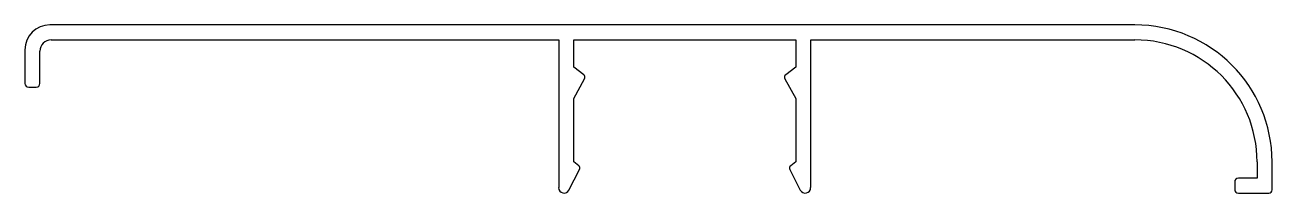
# Model space of a CAD drawing. Extents: x 3 to 103, y 1 to 15.
import ezdxf

# ---------------------------------------------------------------- set-up
doc = ezdxf.new("R2010")
doc.units = 0
doc.layers.get('0').update_dxf_attribs({"linetype": 'CONTINUOUS'})

msp = doc.modelspace()

# ---------------------------------------------------------------- linework, layer by layer
for p, q in [((92.39, 14.54), (5.39, 14.54)), ((5.49, 13.34), (46.19, 13.34)), ((46.19, 13.34), (46.19, 1.48)), ((47.39, 11.14), (47.39, 13.34)), ((47.39, 13.34), (65.19, 13.34)), ((65.19, 13.34), (65.19, 11.14)), ((66.39, 1.48), (66.39, 13.34)), ((66.39, 13.34), (92.39, 13.34)), ((3.39, 12.54), (3.39, 9.84)), ((4.59, 9.84), (4.59, 12.44)), ((48.19, 10.54), (47.39, 11.14)), ((65.19, 11.14), (64.39, 10.54)), ((47.39, 8.64), (48.26, 10.22)), ((64.32, 10.22), (65.19, 8.64)), ((3.69, 9.54), (4.29, 9.54)), ((47.39, 3.54), (47.39, 8.64)), ((65.19, 8.64), (65.19, 3.54)), ((47.79, 3.24), (47.39, 3.54)), ((65.19, 3.54), (64.79, 3.24)), ((102.19, 3.54), (102.19, 2.24)), ((103.39, 1.29), (103.39, 3.54)), ((47.01, 1.28), (47.86, 2.93)), ((64.71, 2.93), (65.56, 1.28)), ((102.19, 2.24), (100.69, 2.24)), ((100.39, 1.94), (100.39, 1.34)), ((100.69, 1.04), (103.14, 1.04))]:
    msp.add_line(p, q)
for centre, radius, start, end in [((5.39, 12.54), 2, 90, 180), ((92.39, 3.54), 11, 0, 90), ((5.49, 12.44), 0.9, 90, 180), ((92.39, 3.54), 9.8, 0, 90), ((48.04, 10.34), 0.25, 331.1804, 53.1301), ((64.54, 10.34), 0.25, 126.8699, 208.8196), ((3.69, 9.84), 0.3, 180, 270), ((4.29, 9.84), 0.3, 270, 0), ((47.64, 3.04), 0.25, 332.8556, 53.1301), ((64.94, 3.04), 0.25, 126.8699, 207.1444), ((100.69, 1.94), 0.3, 90, 180), ((46.62, 1.48), 0.438, 180, 332.8556), ((65.95, 1.48), 0.438, 207.1444, 360), ((100.69, 1.34), 0.3, 180, 270), ((103.14, 1.29), 0.25, 270, 360)]:
    msp.add_arc(centre, radius, start, end)

doc.saveas('drawing.dxf')
